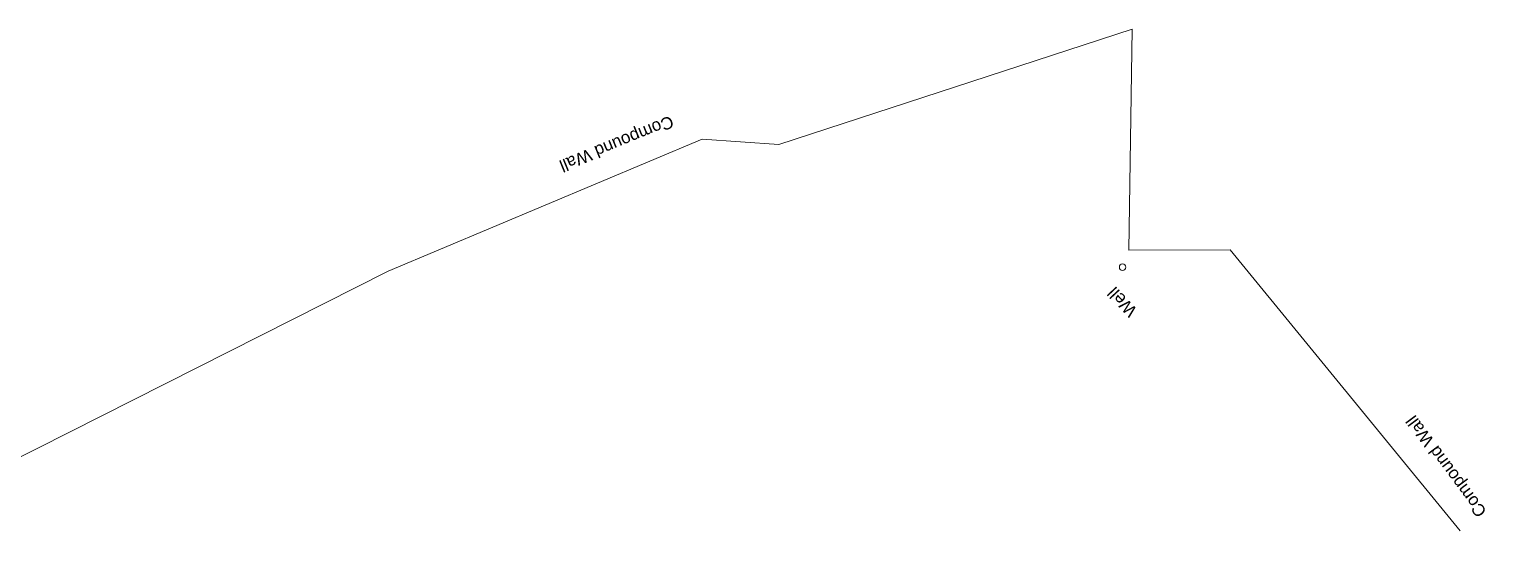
# Model space of a CAD drawing. Header units: metres. Extents: x 628572 to 650094, y 3375792 to 3391117.
# Drawn here: x 640227.1 to 640525, y 3383302.8 to 3383408.3 of the extents above; entities that cross this region are included whole.
import ezdxf

# ---------------------------------------------------------------- set-up
doc = ezdxf.new("R2010")
doc.units = ezdxf.units.M
doc.header["$MEASUREMENT"] = 0
for name, color, linetype, lineweight in [('Compound Wall', 251, 'Continuous', 0), ('Text', 251, 'Continuous', 0), ('Well', 5, 'Continuous', 0)]:
    doc.layers.add(name, color=color, linetype=linetype, lineweight=lineweight)
doc.styles.get("Standard").update_dxf_attribs({"font": 'arial.ttf'})

msp = doc.modelspace()

# ---------------------------------------------------------------- linework, layer by layer
at = {"layer": 'Compound Wall', "linetype": 'Continuous', "flags": 128}
for points in [[(640452.7557, 3383408.2508), (640380.4549, 3383384.6206), (640364.7772, 3383385.7638), (640300.5246, 3383358.7718), (640189.6469, 3383302.7613), (640187.7626, 3383370.3396)], [(640452.7557, 3383408.2508), (640452.0828, 3383363.0491), (640472.8326, 3383363.1326)], [(640472.8326, 3383363.1326), (640519.9266, 3383305.6486)]]:
    msp.add_lwpolyline(points, dxfattribs=at)
at = {"layer": 'Well', "linetype": 'Continuous'}
msp.add_circle((640450.8084, 3383359.5613), 0.6522, dxfattribs=at)

# ---------------------------------------------------------------- texts
at = {"layer": 'Text'}
for s, rotation, p in [('Compound Wall', 202.214467, (640358.3118, 3383390.6476)), ('Well', 132.899995, (640453.9682, 3383350.8049)), ('Compound Wall', 126.585372, (640525.4547, 3383309.58))]:
    msp.add_text(s, height=2.5, rotation=rotation, dxfattribs=at).set_placement(p)

doc.saveas('drawing.dxf')
